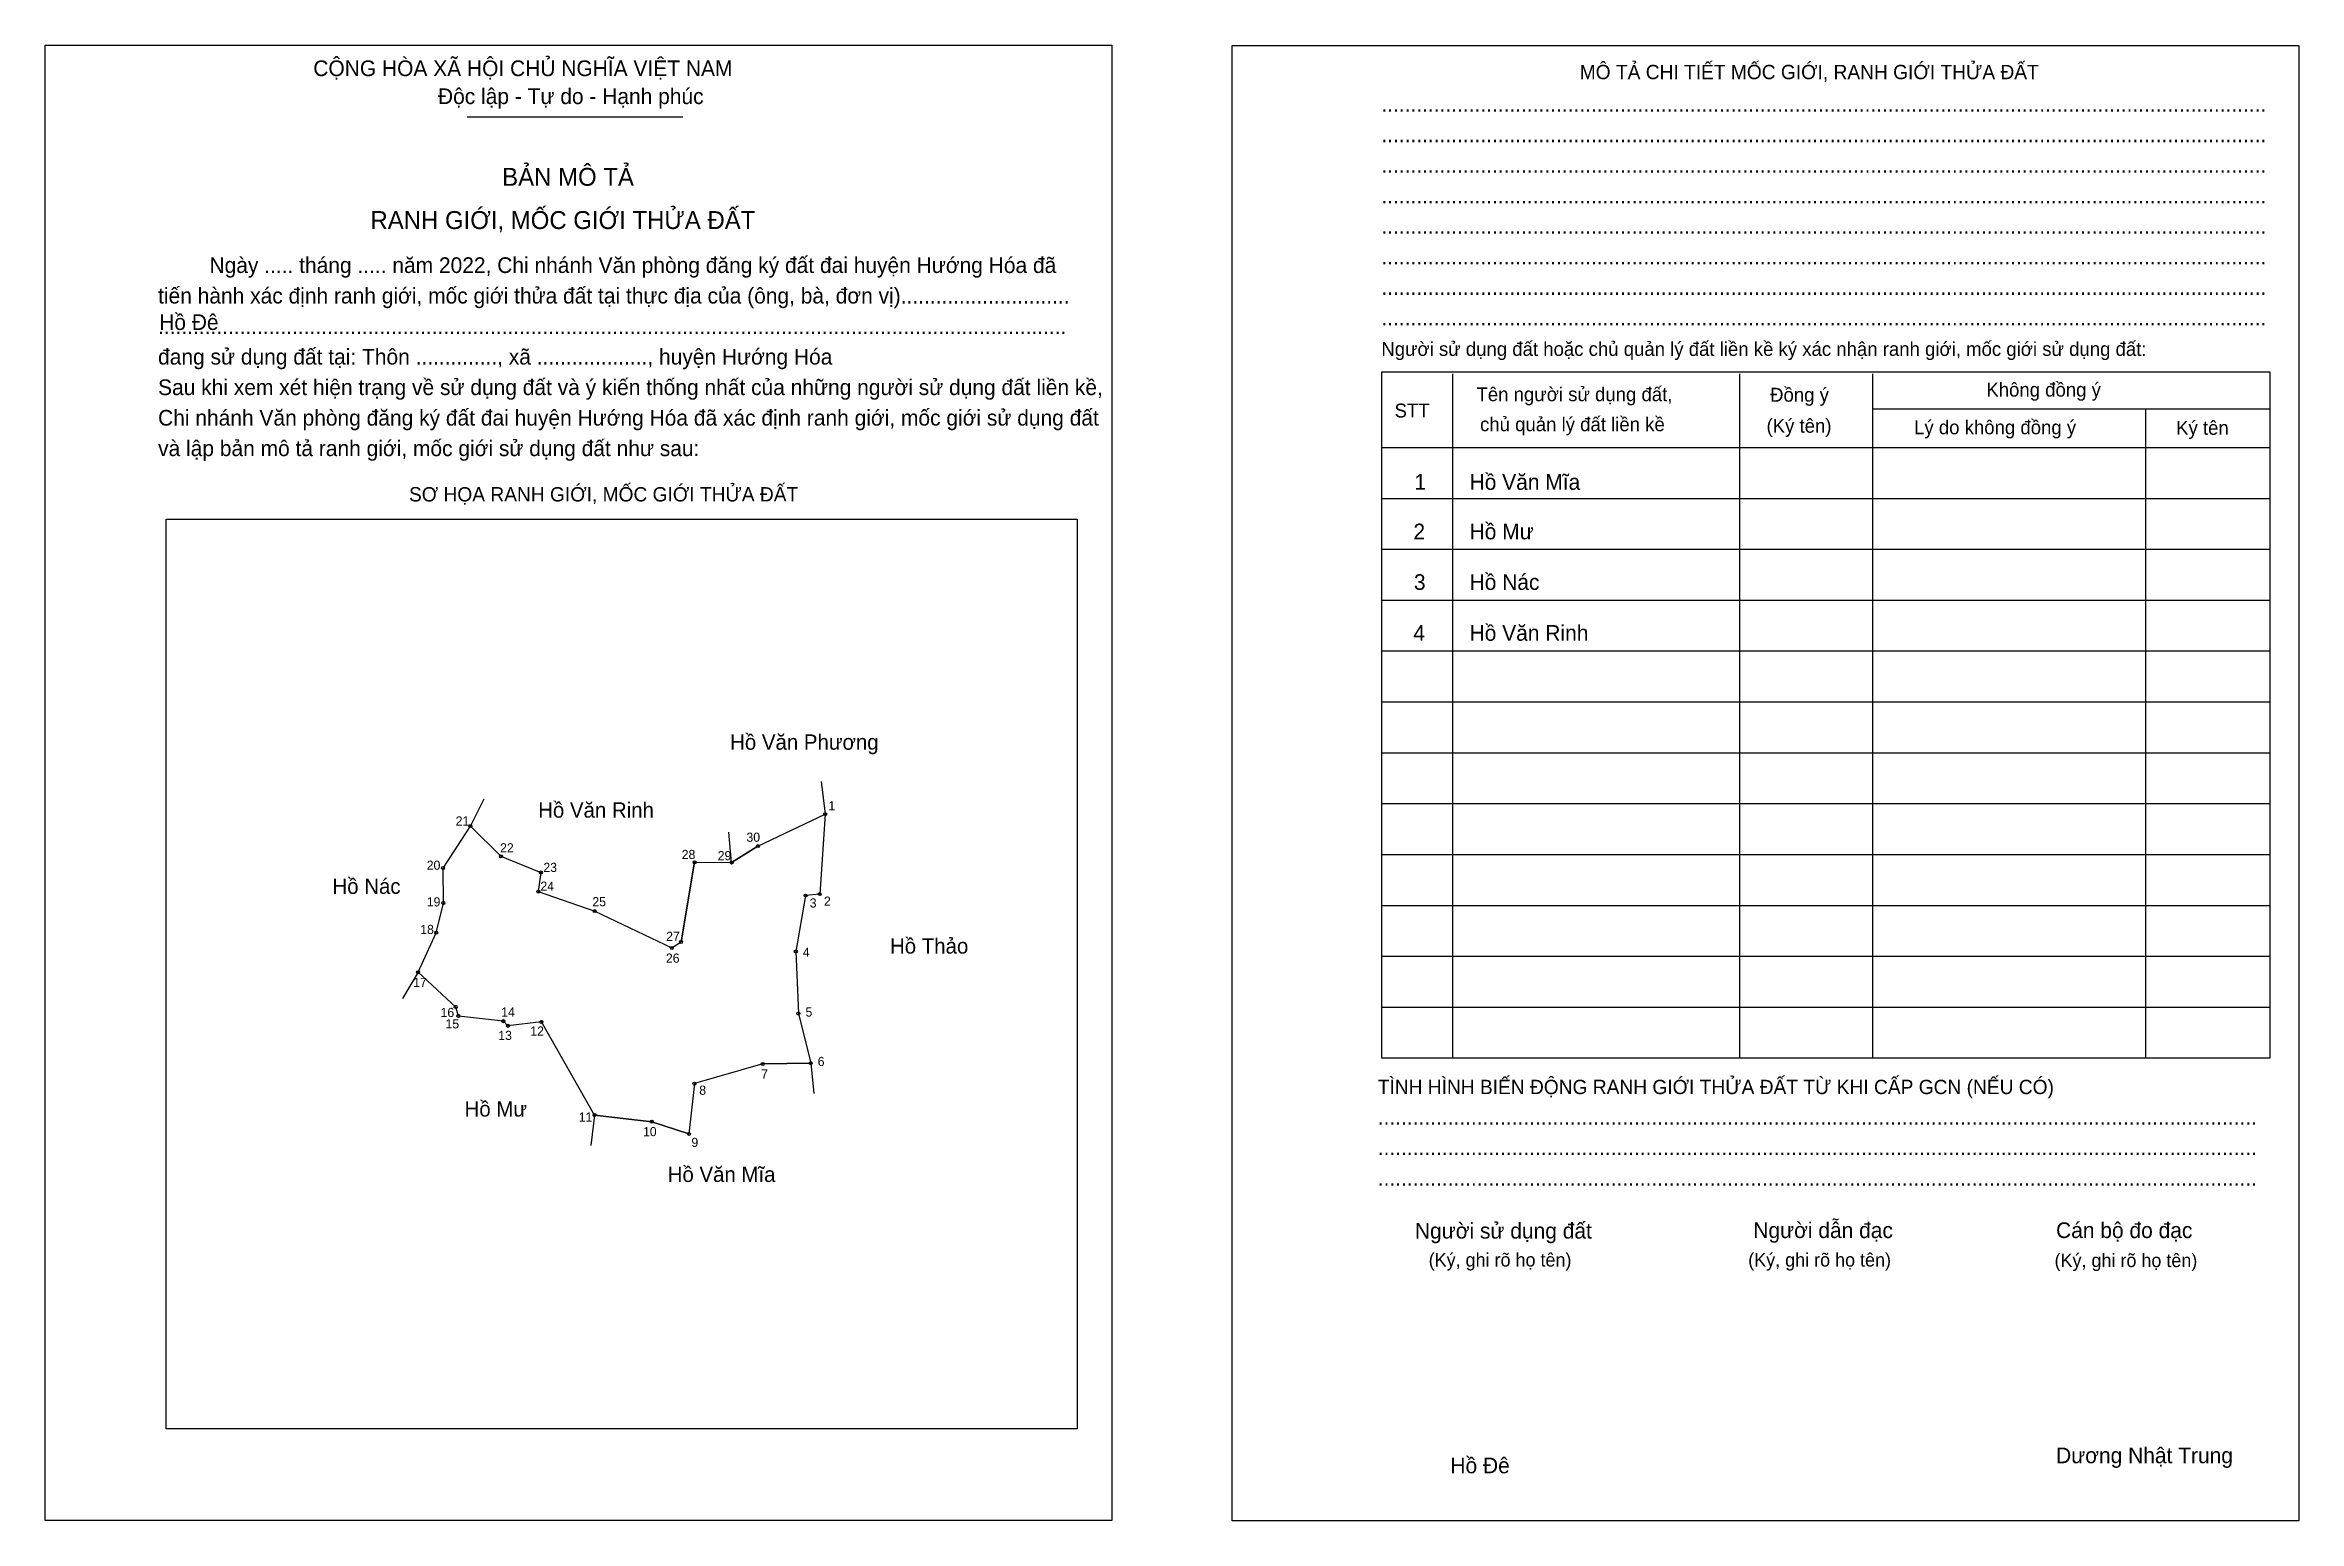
# Model space of a CAD drawing. Extents: x 544530 to 545445, y 1837970 to 1838569.
import ezdxf

# ---------------------------------------------------------------- set-up
doc = ezdxf.new("R2010")
doc.units = 0
for name, color, linetype in [('Level 1', 7, 'Continuous'), ('Level 10', 7, 'Continuous'), ('Level 11', 7, 'Continuous'), ('Level 2', 7, 'Continuous'), ('Level 25', 7, 'Continuous'), ('Level 27', 7, 'Continuous'), ('Level 36', 7, 'Continuous'), ('Level 52', 7, 'Continuous'), ('Level 55', 7, 'Continuous'), ('Level 6', 7, 'Continuous'), ('Level 9', 7, 'Continuous')]:
    doc.layers.add(name, color=color, linetype=linetype)

msp = doc.modelspace()

# ---------------------------------------------------------------- linework, layer by layer
at = {"layer": 'Level 1'}
for p, q in [((544530.17, 1838569.17), (544530.17, 1838569.17)), ((545011.91, 1838568.97), (545011.91, 1838568.97)), ((544701.5, 1838540.05), (544789.06, 1838540.05)), ((545101.41, 1838435.76), (545101.41, 1838158.01)), ((545217.88, 1838435.76), (545217.88, 1838158.01)), ((545271.78, 1838435.76), (545271.78, 1838158.01)), ((545271.78, 1838421.52), (545433.28, 1838421.52)), ((545382.68, 1838421.52), (545382.68, 1838158.01)), ((545072.5, 1838405.82), (545433.28, 1838405.82)), ((545072.5, 1838385.17), (545433.28, 1838385.17)), ((544579.35, 1838376.7), (544579.35, 1838376.7)), ((545072.5, 1838364.52), (545433.28, 1838364.52)), ((545072.5, 1838343.87), (545433.28, 1838343.87)), ((545072.5, 1838323.22), (545433.28, 1838323.22)), ((545072.5, 1838302.56), (545433.28, 1838302.56)), ((545072.5, 1838281.91), (545433.28, 1838281.91)), ((545072.5, 1838261.26), (545433.28, 1838261.26)), ((545072.5, 1838240.61), (545433.28, 1838240.61)), ((545072.5, 1838219.96), (545433.28, 1838219.96)), ((545072.5, 1838199.31), (545433.28, 1838199.31)), ((545072.5, 1838178.66), (545433.28, 1838178.66)), ((544949, 1838007.46), (544949, 1838007.46)), ((544963.17, 1837970.29), (544963.17, 1837970.29)), ((545444.9, 1837970.08), (545444.9, 1837970.08))]:
    msp.add_line(p, q, dxfattribs=at)
for points in [[(545433.28, 1838436.38), (545072.5, 1838436.38), (545072.5, 1838158.01), (545433.28, 1838158.01)], [(544579.35, 1838376.7), (544949, 1838376.7), (544949, 1838007.46), (544579.35, 1838007.46)]]:
    msp.add_lwpolyline(points, close=True, dxfattribs=at)
at = {"layer": 'Level 10'}
msp.add_line((544845.16, 1838270.18), (544846.78, 1838256.96), dxfattribs=at)
msp.add_lwpolyline([(544691.68, 1838235.1), (544702.81, 1838252.16), (544715.19, 1838239.86), (544731.37, 1838233.29), (544730.34, 1838225.58), (544753.27, 1838217.62), (544784.52, 1838202.66), (544788.32, 1838205.11), (544793.8, 1838237.44), (544808.82, 1838237.33), (544819.46, 1838244), (544846.78, 1838256.96), (544844.57, 1838224.53), (544838.84, 1838223.94), (544834.87, 1838201.21), (544835.9, 1838176.06), (544840.94, 1838155.89), (544821.43, 1838155.59), (544793.72, 1838147.58), (544791.51, 1838127.2), (544776.38, 1838132.15), (544753.21, 1838134.83), (544731.61, 1838172.61), (544718.01, 1838171.06), (544716.16, 1838172.95), (544697.92, 1838175.04), (544696.82, 1838178.68), (544681.57, 1838192.77), (544688.93, 1838208.84), (544691.81, 1838220.9)], close=True, dxfattribs=at)
at = {"layer": 'Level 11'}
for centre in [(544702.81, 1838252.16), (544846.78, 1838256.96), (544819.46, 1838244), (544691.68, 1838235.1), (544691.68, 1838235.1), (544715.19, 1838239.86), (544731.37, 1838233.29), (544793.8, 1838237.44), (544808.82, 1838237.33), (544730.34, 1838225.58), (544838.84, 1838223.94), (544844.57, 1838224.53), (544691.81, 1838220.9), (544753.27, 1838217.62), (544688.93, 1838208.84), (544788.32, 1838205.11), (544784.52, 1838202.66), (544834.87, 1838201.21), (544681.57, 1838192.77), (544696.82, 1838178.68), (544697.92, 1838175.04), (544716.16, 1838172.95), (544718.01, 1838171.06), (544731.61, 1838172.61), (544835.9, 1838176.06), (544821.43, 1838155.59), (544840.94, 1838155.89), (544793.72, 1838147.58), (544753.21, 1838134.83), (544776.38, 1838132.15), (544791.51, 1838127.2)]:
    msp.add_circle(centre, 0.62, dxfattribs=at)
at = {"layer": 'Level 2'}
for points in [[(544530.18, 1838569.17), (544963.17, 1838569.17), (544963.17, 1837970.29), (544530.18, 1837970.29)], [(545011.91, 1838568.97), (545444.9, 1838568.97), (545444.9, 1837970.08), (545011.91, 1837970.08)]]:
    msp.add_lwpolyline(points, close=True, dxfattribs=at)
at = {"layer": 'Level 25'}
for p, q in [((544819.46, 1838244), (544808.82, 1838237.33)), ((544793.8, 1838237.44), (544788.32, 1838205.11)), ((544696.82, 1838178.68), (544681.57, 1838192.77)), ((544697.92, 1838175.04), (544696.82, 1838178.68)), ((544716.16, 1838172.95), (544697.92, 1838175.04)), ((544821.43, 1838155.59), (544840.94, 1838155.89)), ((544753.21, 1838134.83), (544776.38, 1838132.15)), ((544776.38, 1838132.15), (544791.51, 1838127.2))]:
    msp.add_line(p, q, dxfattribs=at)
at = {"layer": 'Level 27'}
for p, q in [((544702.81, 1838252.16), (544708.4, 1838263.22)), ((544808.82, 1838237.33), (544807.69, 1838249.67)), ((544681.57, 1838192.77), (544675.22, 1838182.13)), ((544840.94, 1838155.89), (544842.12, 1838143.56)), ((544753.21, 1838134.83), (544751.7, 1838122.53))]:
    msp.add_line(p, q, dxfattribs=at)

# ---------------------------------------------------------------- texts
at = {"layer": 'Level 1'}
for s, height, p in [('CỘNG HÒA XÃ HỘI CHỦ NGHĨA VIỆT NAM', 6.3602, (544639.03, 1838556.57)), ('MÔ TẢ CHI TIẾT MỐC GIỚI, RANH GIỚI THỬA ĐẤT', 5.815, (545153.02, 1838555.32)), ('Độc lập - Tự do - Hạnh phúc', 6.3602, (544689.63, 1838545.22)), ('........................................................................................................................................................', 6.36022, (545072.5, 1838542.12)), ('........................................................................................................................................................', 6.36022, (545072.5, 1838529.73)), ('BẢN MÔ TẢ', 7.27, (544715.69, 1838512.05)), ('........................................................................................................................................................', 6.36022, (545072.5, 1838517.34)), ('RANH GIỚI, MỐC GIỚI THỬA ĐẤT', 7.2696, (544662.23, 1838494.5)), ('........................................................................................................................................................', 6.36022, (545072.5, 1838504.95)), ('........................................................................................................................................................', 6.36022, (545072.5, 1838492.56)), ('Ngày ..... tháng ..... năm 2022, Chi nhánh Văn phòng đăng ký đất đai huyện Hướng Hóa đã', 6.3602, (544596.9, 1838476.65)), ('........................................................................................................................................................', 6.36022, (545072.5, 1838480.16)), ('tiến hành xác định ranh giới, mốc giới thửa đất tại thực địa của (ông, bà, đơn vị).............................', 6.36022, (544576.04, 1838464.26)), ('........................................................................................................................................................', 6.36022, (545072.5, 1838467.77)), ('............................................................................................................................................................', 6.36022, (544576.04, 1838451.87)), ('........................................................................................................................................................', 6.36022, (545072.5, 1838455.38)), ('đang sử dụng đất tại: Thôn .............., xã ..................., huyện Hướng Hóa', 6.3602, (544576.04, 1838439.48)), ('Người sử dụng đất hoặc chủ quản lý đất liền kề ký xác nhận ranh giới, mốc giới sử dụng đất:', 5.6339, (545072.5, 1838442.99)), ('Sau khi xem xét hiện trạng về sử dụng đất và ý kiến thống nhất của những người sử dụng đất liền kề,', 6.3602, (544576.04, 1838427.09)), ('Tên người sử dụng đất,', 5.6339, (545111.12, 1838424.61)), ('Đồng ý', 5.634, (545230.28, 1838424.41)), ('Không đồng ý', 5.6339, (545318.04, 1838426.47)), ('Chi nhánh Văn phòng đăng ký đất đai huyện Hướng Hóa đã xác định ranh giới, mốc giới sử dụng đất', 6.3602, (544576.04, 1838414.7)), ('STT', 5.634, (545077.87, 1838418)), ('chủ quản lý đất liền kề', 5.6339, (545112.56, 1838412.43)), ('(Ký tên)', 5.634, (545228.83, 1838411.81)), ('Lý do không đồng ý', 5.6339, (545288.72, 1838411.19)), ('Ký tên', 5.634, (545395.07, 1838410.98)), ('và lập bản mô tả ranh giới, mốc giới sử dụng đất như sau:', 6.3602, (544576.04, 1838402.31)), ('SƠ HỌA RANH GIỚI, MỐC GIỚI THỬA ĐẤT', 5.815, (544677.87, 1838383.91)), ('TÌNH HÌNH BIẾN ĐỘNG RANH GIỚI THỬA ĐẤT TỪ KHI CẤP GCN (NẾU CÓ)', 5.815, (545071.05, 1838143.34)), ('.......................................................................................................................................................', 6.36022, (545071.05, 1838130.95)), ('.......................................................................................................................................................', 6.36022, (545071.05, 1838118.56)), ('.......................................................................................................................................................', 6.36022, (545071.05, 1838106.17)), ('Người sử dụng đất', 6.3602, (545086.13, 1838084.69)), ('Người dẫn đạc', 6.3602, (545223.46, 1838084.9)), ('Cán bộ đo đạc', 6.3602, (545346.34, 1838084.9)), ('(Ký, ghi rõ họ tên)', 5.4519, (545091.71, 1838073.34)), ('(Ký, ghi rõ họ tên)', 5.4519, (545221.4, 1838073.34)), ('(Ký, ghi rõ họ tên)', 5.4519, (545345.72, 1838073.13)), ('Dương Nhật Trung', 6.3602, (545346.34, 1837993.51))]:
    msp.add_text(s, height=height, dxfattribs=at).set_placement(p)
at = {"layer": 'Level 36'}
for s, height, p in [('Hồ Văn Phương', 6.1954, (544808.2, 1838283.13)), ('Hồ Văn Rinh', 6.1954, (544730.3, 1838255.57)), ('Hồ Nác', 6.195, (544646.82, 1838224.62)), ('Hồ Thảo', 6.195, (544873.09, 1838200.37)), ('Hồ Mư', 6.195, (544700.43, 1838134.22)), ('Hồ Văn Mĩa', 6.195, (544782.87, 1838107.67))]:
    msp.add_text(s, height=height, dxfattribs=at).set_placement(p)
at = {"layer": 'Level 52'}
for s, height, p in [('1', 6.36, (545085.91, 1838388.63)), ('Hồ Văn Mĩa', 6.36, (545108.31, 1838388.63)), ('2', 6.36, (545085.53, 1838368.54)), ('Hồ Mư', 6.36, (545108.31, 1838368.54)), ('3', 6.36, (545085.72, 1838348.01)), ('Hồ Nác', 6.36, (545108.31, 1838348.01)), ('4', 6.36, (545085.49, 1838327.36)), ('Hồ Văn Rinh', 6.3602, (545108.31, 1838327.36))]:
    msp.add_text(s, height=height, dxfattribs=at).set_placement(p)
at = {"layer": 'Level 55'}
for s, p in [('21', (544702.54, 1838252.16)), ('1', (544846.66, 1838256.96)), ('30', (544819.17, 1838244)), ('20', (544691.39, 1838235.1)), ('22', (544714.9, 1838239.86)), ('23', (544731.09, 1838233.29)), ('28', (544793.51, 1838237.44)), ('29', (544808.53, 1838237.33)), ('24', (544730.05, 1838225.58)), ('3', (544838.71, 1838223.94)), ('2', (544844.43, 1838224.53)), ('19', (544691.52, 1838220.9)), ('25', (544752.98, 1838217.62)), ('18', (544688.64, 1838208.84)), ('27', (544788.03, 1838205.11)), ('26', (544784.23, 1838202.66)), ('4', (544834.73, 1838201.21)), ('17', (544681.28, 1838192.77)), ('16', (544696.53, 1838178.68)), ('15', (544697.63, 1838175.04)), ('14', (544715.87, 1838172.95)), ('13', (544717.73, 1838171.06)), ('12', (544731.32, 1838172.61)), ('5', (544835.77, 1838176.06)), ('7', (544821.29, 1838155.59)), ('6', (544840.8, 1838155.89)), ('8', (544793.58, 1838147.58)), ('11', (544752.94, 1838134.83)), ('10', (544776.09, 1838132.15)), ('9', (544791.37, 1838127.2))]:
    msp.add_text(s, height=0.413, dxfattribs=at).set_placement(p)
at = {"layer": 'Level 6'}
for p in [(544576.48, 1838453.52), (545100.52, 1837989.42)]:
    msp.add_text('Hồ Đê', height=6.361, dxfattribs=at).set_placement(p)
at = {"layer": 'Level 9'}
for s, height, p in [('1', 3.72, (544848.07, 1838258.52)), ('21', 3.717, (544696.82, 1838252.36)), ('22', 3.717, (544714.84, 1838241.45)), ('28', 3.717, (544788.56, 1838238.75)), ('29', 3.717, (544803.15, 1838238.27)), ('30', 3.717, (544814.83, 1838245.76)), ('20', 3.717, (544685.07, 1838234.4)), ('23', 3.717, (544732.42, 1838233.51)), ('24', 3.717, (544731.21, 1838225.89)), ('2', 3.72, (544846.28, 1838219.8)), ('19', 3.717, (544685.08, 1838219.51)), ('25', 3.717, (544752.28, 1838219.58)), ('3', 3.72, (544840.51, 1838219.06)), ('18', 3.717, (544682.44, 1838208.33)), ('27', 3.717, (544782.25, 1838205.53)), ('26', 3.717, (544782.14, 1838196.68)), ('4', 3.72, (544837.71, 1838199.08)), ('17', 3.717, (544679.54, 1838186.82)), ('16', 3.717, (544690.68, 1838174.63)), ('14', 3.717, (544715.32, 1838174.8)), ('5', 3.72, (544838.8, 1838174.79)), ('15', 3.717, (544692.71, 1838170.01)), ('13', 3.717, (544714.11, 1838165.31)), ('12', 3.717, (544727.11, 1838167.07)), ('7', 3.72, (544820.79, 1838149.65)), ('6', 3.72, (544843.74, 1838154.73)), ('8', 3.72, (544795.67, 1838143.06)), ('11', 3.717, (544746.75, 1838132.16)), ('10', 3.717, (544772.85, 1838126.26)), ('9', 3.72, (544792.49, 1838121.87))]:
    msp.add_text(s, height=height, dxfattribs=at).set_placement(p)

doc.saveas('drawing.dxf')
